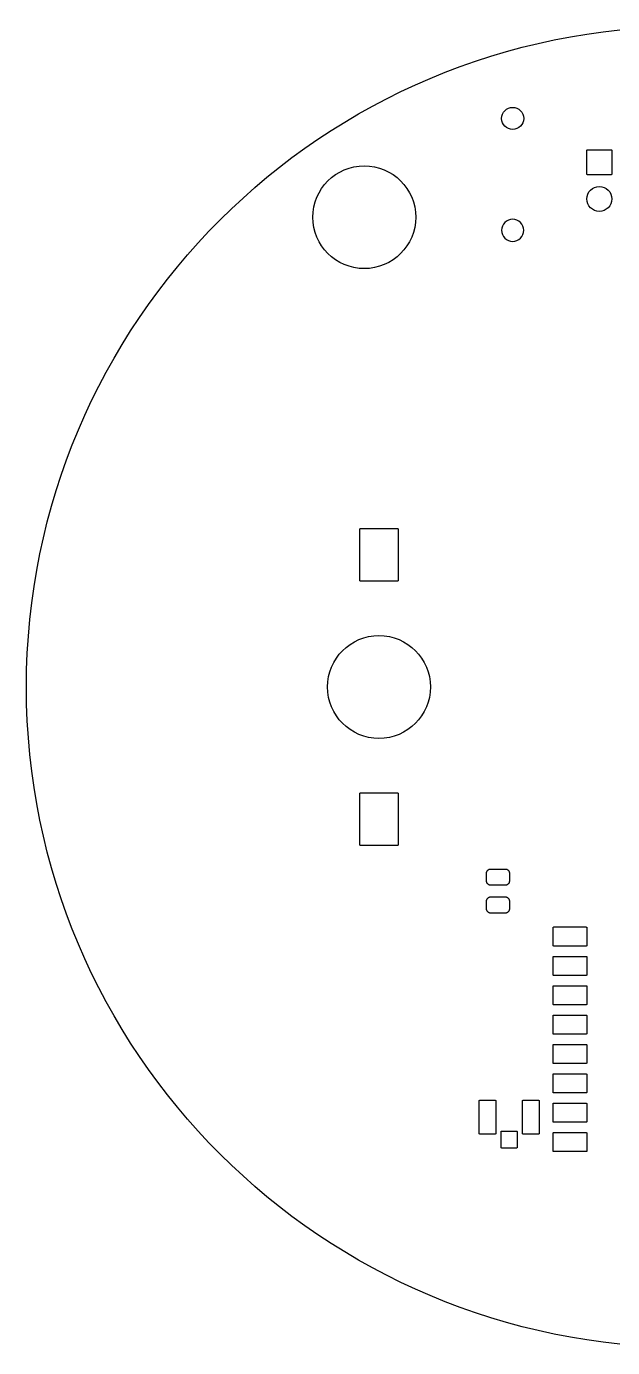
# Model space of a CAD drawing. Extents: x 95 to 185, y -140 to -50.
# Drawn here: x 95 to 134.9, y -140 to -50 of the extents above; entities that cross this region are included whole.
import ezdxf

# ---------------------------------------------------------------- set-up
doc = ezdxf.new("R2010")
doc.units = 0
doc.layers.add('BLACK', color=7, linetype='CONTINUOUS')

msp = doc.modelspace()

# ---------------------------------------------------------------- linework, layer by layer
at = {"layer": 'BLACK', "linetype": 'CONTINUOUS'}
for p, q in [((133.149, -58.445), (133.15, -58.44)), ((133.149, -58.45), (133.149, -58.445)), ((133.149, -60.05), (133.149, -58.45)), ((133.15, -58.44), (133.151, -58.4352)), ((133.151, -58.4352), (133.153, -58.4305)), ((133.153, -58.4305), (133.155, -58.426)), ((133.155, -58.426), (133.158, -58.4217)), ((133.158, -58.4217), (133.161, -58.4176)), ((133.161, -58.4176), (133.164, -58.4139)), ((133.164, -58.4139), (133.168, -58.4106)), ((133.168, -58.4106), (133.172, -58.4076)), ((133.172, -58.4076), (133.176, -58.405)), ((133.176, -58.405), (133.18, -58.4029)), ((133.18, -58.4029), (133.185, -58.4012)), ((133.185, -58.4012), (133.19, -58.4)), ((133.19, -58.4), (133.195, -58.3992)), ((133.195, -58.3992), (133.2, -58.399)), ((133.2, -58.399), (134.8, -58.399)), ((134.8, -58.399), (134.805, -58.3992)), ((134.805, -58.3992), (134.81, -58.4)), ((134.81, -58.4), (134.815, -58.4012)), ((134.815, -58.4012), (134.82, -58.4029)), ((134.82, -58.4029), (134.824, -58.405)), ((134.824, -58.405), (134.828, -58.4076)), ((134.828, -58.4076), (134.832, -58.4106)), ((134.832, -58.4106), (134.836, -58.4139)), ((134.836, -58.4139), (134.839, -58.4176)), ((134.839, -58.4176), (134.842, -58.4217)), ((134.842, -58.4217), (134.845, -58.426)), ((134.845, -58.426), (134.847, -58.4305)), ((134.847, -58.4305), (134.849, -58.4352)), ((134.849, -58.4352), (134.85, -58.44)), ((134.85, -58.44), (134.851, -58.445)), ((134.851, -58.445), (134.851, -58.45)), ((134.851, -58.45), (134.851, -60.05)), ((133.149, -60.055), (133.149, -60.05)), ((133.15, -60.06), (133.149, -60.055)), ((133.151, -60.0648), (133.15, -60.06)), ((133.153, -60.0695), (133.151, -60.0648)), ((133.155, -60.074), (133.153, -60.0695)), ((133.158, -60.0783), (133.155, -60.074)), ((133.161, -60.0824), (133.158, -60.0783)), ((133.164, -60.0861), (133.161, -60.0824)), ((133.168, -60.0894), (133.164, -60.0861)), ((133.172, -60.0924), (133.168, -60.0894)), ((133.176, -60.095), (133.172, -60.0924)), ((133.18, -60.0971), (133.176, -60.095)), ((133.185, -60.0988), (133.18, -60.0971)), ((133.19, -60.1), (133.185, -60.0988)), ((133.195, -60.1008), (133.19, -60.1)), ((133.2, -60.101), (133.195, -60.1008)), ((134.8, -60.101), (133.2, -60.101)), ((134.805, -60.1008), (134.8, -60.101)), ((134.81, -60.1), (134.805, -60.1008)), ((134.815, -60.0988), (134.81, -60.1)), ((134.82, -60.0971), (134.815, -60.0988)), ((134.824, -60.095), (134.82, -60.0971)), ((134.828, -60.0924), (134.824, -60.095)), ((134.832, -60.0894), (134.828, -60.0924)), ((134.836, -60.0861), (134.832, -60.0894)), ((134.839, -60.0824), (134.836, -60.0861)), ((134.842, -60.0783), (134.839, -60.0824)), ((134.845, -60.074), (134.842, -60.0783)), ((134.847, -60.0695), (134.845, -60.074)), ((134.849, -60.0648), (134.847, -60.0695)), ((134.85, -60.06), (134.849, -60.0648)), ((134.851, -60.055), (134.85, -60.06)), ((134.851, -60.05), (134.851, -60.055)), ((117.699, -84.245), (117.7, -84.24)), ((117.699, -84.25), (117.699, -84.245)), ((117.699, -87.75), (117.699, -84.25)), ((117.7, -84.24), (117.701, -84.2352)), ((117.701, -84.2352), (117.703, -84.2305)), ((117.703, -84.2305), (117.705, -84.226)), ((117.705, -84.226), (117.708, -84.2217)), ((117.708, -84.2217), (117.711, -84.2176)), ((117.711, -84.2176), (117.714, -84.2139)), ((117.714, -84.2139), (117.718, -84.2106)), ((117.718, -84.2106), (117.722, -84.2076)), ((117.722, -84.2076), (117.726, -84.205)), ((117.726, -84.205), (117.73, -84.2029)), ((117.73, -84.2029), (117.735, -84.2012)), ((117.735, -84.2012), (117.74, -84.2)), ((117.74, -84.2), (117.745, -84.1992)), ((117.745, -84.1992), (117.75, -84.199)), ((117.75, -84.199), (120.25, -84.199)), ((120.25, -84.199), (120.255, -84.1992)), ((120.255, -84.1992), (120.26, -84.2)), ((120.26, -84.2), (120.265, -84.2012)), ((120.265, -84.2012), (120.27, -84.2029)), ((120.27, -84.2029), (120.274, -84.205)), ((120.274, -84.205), (120.278, -84.2076)), ((120.278, -84.2076), (120.282, -84.2106)), ((120.282, -84.2106), (120.286, -84.2139)), ((120.286, -84.2139), (120.289, -84.2176)), ((120.289, -84.2176), (120.292, -84.2217)), ((120.292, -84.2217), (120.295, -84.226)), ((120.295, -84.226), (120.297, -84.2305)), ((120.297, -84.2305), (120.299, -84.2352)), ((120.299, -84.2352), (120.3, -84.24)), ((120.3, -84.24), (120.301, -84.245)), ((120.301, -84.245), (120.301, -84.25)), ((120.301, -84.25), (120.301, -87.75)), ((117.699, -87.755), (117.699, -87.75)), ((117.7, -87.7599), (117.699, -87.755)), ((117.701, -87.7648), (117.7, -87.7599)), ((117.703, -87.7695), (117.701, -87.7648)), ((117.705, -87.774), (117.703, -87.7695)), ((117.708, -87.7783), (117.705, -87.774)), ((117.711, -87.7824), (117.708, -87.7783)), ((117.714, -87.7861), (117.711, -87.7824)), ((117.718, -87.7894), (117.714, -87.7861)), ((117.722, -87.7924), (117.718, -87.7894)), ((117.726, -87.795), (117.722, -87.7924)), ((117.73, -87.7971), (117.726, -87.795)), ((117.735, -87.7988), (117.73, -87.7971)), ((117.74, -87.8), (117.735, -87.7988)), ((117.745, -87.8008), (117.74, -87.8)), ((117.75, -87.801), (117.745, -87.8008)), ((120.25, -87.801), (117.75, -87.801)), ((120.255, -87.8008), (120.25, -87.801)), ((120.26, -87.8), (120.255, -87.8008)), ((120.265, -87.7988), (120.26, -87.8)), ((120.27, -87.7971), (120.265, -87.7988)), ((120.274, -87.795), (120.27, -87.7971)), ((120.278, -87.7924), (120.274, -87.795)), ((120.282, -87.7894), (120.278, -87.7924)), ((120.286, -87.7861), (120.282, -87.7894)), ((120.289, -87.7824), (120.286, -87.7861)), ((120.292, -87.7783), (120.289, -87.7824)), ((120.295, -87.774), (120.292, -87.7783)), ((120.297, -87.7695), (120.295, -87.774)), ((120.299, -87.7648), (120.297, -87.7695)), ((120.3, -87.7599), (120.299, -87.7648)), ((120.301, -87.755), (120.3, -87.7599)), ((120.301, -87.75), (120.301, -87.755)), ((117.699, -102.245), (117.7, -102.24)), ((117.699, -102.25), (117.699, -102.245)), ((117.699, -105.75), (117.699, -102.25)), ((117.7, -102.24), (117.701, -102.235)), ((117.701, -102.235), (117.703, -102.23)), ((117.703, -102.23), (117.705, -102.226)), ((117.705, -102.226), (117.708, -102.222)), ((117.708, -102.222), (117.711, -102.218)), ((117.711, -102.218), (117.714, -102.214)), ((117.714, -102.214), (117.718, -102.211)), ((117.718, -102.211), (117.722, -102.208)), ((117.722, -102.208), (117.726, -102.205)), ((117.726, -102.205), (117.73, -102.203)), ((117.73, -102.203), (117.735, -102.201)), ((117.735, -102.201), (117.74, -102.2)), ((117.74, -102.2), (117.745, -102.199)), ((117.745, -102.199), (117.75, -102.199)), ((117.75, -102.199), (120.25, -102.199)), ((120.25, -102.199), (120.255, -102.199)), ((120.255, -102.199), (120.26, -102.2)), ((120.26, -102.2), (120.265, -102.201)), ((120.265, -102.201), (120.27, -102.203)), ((120.27, -102.203), (120.274, -102.205)), ((120.274, -102.205), (120.278, -102.208)), ((120.278, -102.208), (120.282, -102.211)), ((120.282, -102.211), (120.286, -102.214)), ((120.286, -102.214), (120.289, -102.218)), ((120.289, -102.218), (120.292, -102.222)), ((120.292, -102.222), (120.295, -102.226)), ((120.295, -102.226), (120.297, -102.23)), ((120.297, -102.23), (120.299, -102.235)), ((120.299, -102.235), (120.3, -102.24)), ((120.3, -102.24), (120.301, -102.245)), ((120.301, -102.245), (120.301, -102.25)), ((120.301, -102.25), (120.301, -105.75)), ((117.699, -105.755), (117.699, -105.75)), ((117.7, -105.76), (117.699, -105.755)), ((117.701, -105.765), (117.7, -105.76)), ((117.703, -105.77), (117.701, -105.765)), ((117.705, -105.774), (117.703, -105.77)), ((117.708, -105.778), (117.705, -105.774)), ((117.711, -105.782), (117.708, -105.778)), ((117.714, -105.786), (117.711, -105.782)), ((117.718, -105.789), (117.714, -105.786)), ((117.722, -105.792), (117.718, -105.789)), ((117.726, -105.795), (117.722, -105.792)), ((117.73, -105.797), (117.726, -105.795)), ((117.735, -105.799), (117.73, -105.797)), ((117.74, -105.8), (117.735, -105.799)), ((117.745, -105.801), (117.74, -105.8)), ((117.75, -105.801), (117.745, -105.801)), ((120.25, -105.801), (117.75, -105.801)), ((120.255, -105.801), (120.25, -105.801)), ((120.26, -105.8), (120.255, -105.801)), ((120.265, -105.799), (120.26, -105.8)), ((120.27, -105.797), (120.265, -105.799)), ((120.274, -105.795), (120.27, -105.797)), ((120.278, -105.792), (120.274, -105.795)), ((120.282, -105.789), (120.278, -105.792)), ((120.286, -105.786), (120.282, -105.789)), ((120.289, -105.782), (120.286, -105.786)), ((120.292, -105.778), (120.289, -105.782)), ((120.295, -105.774), (120.292, -105.778)), ((120.297, -105.77), (120.295, -105.774)), ((120.299, -105.765), (120.297, -105.77)), ((120.3, -105.76), (120.299, -105.765)), ((120.301, -105.755), (120.3, -105.76)), ((120.301, -105.75), (120.301, -105.755)), ((126.324, -107.674), (126.325, -107.647)), ((126.324, -108.225), (126.324, -107.674)), ((126.325, -107.647), (126.329, -107.621)), ((126.329, -107.621), (126.336, -107.595)), ((126.336, -107.595), (126.345, -107.569)), ((126.345, -107.569), (126.357, -107.545)), ((126.357, -107.545), (126.37, -107.521)), ((126.37, -107.521), (126.387, -107.5)), ((126.387, -107.5), (126.405, -107.48)), ((126.405, -107.48), (126.425, -107.462)), ((126.425, -107.462), (126.446, -107.445)), ((126.446, -107.445), (126.47, -107.432)), ((126.47, -107.432), (126.494, -107.42)), ((126.494, -107.42), (126.52, -107.411)), ((126.52, -107.411), (126.546, -107.404)), ((126.546, -107.404), (126.572, -107.4)), ((126.572, -107.4), (126.599, -107.399)), ((126.599, -107.399), (127.6, -107.399)), ((127.6, -107.399), (127.628, -107.4)), ((127.628, -107.4), (127.654, -107.404)), ((127.654, -107.404), (127.68, -107.411)), ((127.68, -107.411), (127.706, -107.42)), ((127.706, -107.42), (127.73, -107.432)), ((127.73, -107.432), (127.754, -107.445)), ((127.754, -107.445), (127.775, -107.462)), ((127.775, -107.462), (127.795, -107.48)), ((127.795, -107.48), (127.813, -107.5)), ((127.813, -107.5), (127.83, -107.521)), ((127.83, -107.521), (127.843, -107.545)), ((127.843, -107.545), (127.855, -107.569)), ((127.855, -107.569), (127.864, -107.595)), ((127.864, -107.595), (127.871, -107.621)), ((127.871, -107.621), (127.875, -107.647)), ((127.875, -107.647), (127.876, -107.674)), ((127.876, -107.674), (127.876, -108.225)), ((126.325, -108.253), (126.324, -108.225)), ((126.329, -108.279), (126.325, -108.253)), ((126.336, -108.305), (126.329, -108.279)), ((126.345, -108.331), (126.336, -108.305)), ((126.357, -108.355), (126.345, -108.331)), ((126.37, -108.379), (126.357, -108.355)), ((126.387, -108.4), (126.37, -108.379)), ((126.405, -108.42), (126.387, -108.4)), ((126.425, -108.438), (126.405, -108.42)), ((126.446, -108.455), (126.425, -108.438)), ((126.47, -108.468), (126.446, -108.455)), ((126.494, -108.48), (126.47, -108.468)), ((126.52, -108.489), (126.494, -108.48)), ((126.546, -108.496), (126.52, -108.489)), ((126.572, -108.5), (126.546, -108.496)), ((126.599, -108.501), (126.572, -108.5)), ((127.6, -108.501), (126.599, -108.501)), ((127.628, -108.5), (127.6, -108.501)), ((127.654, -108.496), (127.628, -108.5)), ((127.68, -108.489), (127.654, -108.496)), ((127.706, -108.48), (127.68, -108.489)), ((127.73, -108.468), (127.706, -108.48)), ((127.754, -108.455), (127.73, -108.468)), ((127.775, -108.438), (127.754, -108.455)), ((127.795, -108.42), (127.775, -108.438)), ((127.813, -108.4), (127.795, -108.42)), ((127.83, -108.379), (127.813, -108.4)), ((127.843, -108.355), (127.83, -108.379)), ((127.855, -108.331), (127.843, -108.355)), ((127.864, -108.305), (127.855, -108.331)), ((127.871, -108.279), (127.864, -108.305)), ((127.875, -108.253), (127.871, -108.279)), ((127.876, -108.225), (127.875, -108.253)), ((126.324, -109.575), (126.325, -109.547)), ((126.324, -110.125), (126.324, -109.575)), ((126.325, -109.547), (126.329, -109.521)), ((126.329, -109.521), (126.336, -109.495)), ((126.336, -109.495), (126.345, -109.469)), ((126.345, -109.469), (126.357, -109.445)), ((126.357, -109.445), (126.37, -109.421)), ((126.37, -109.421), (126.387, -109.4)), ((126.387, -109.4), (126.405, -109.38)), ((126.405, -109.38), (126.425, -109.362)), ((126.425, -109.362), (126.446, -109.345)), ((126.446, -109.345), (126.47, -109.332)), ((126.47, -109.332), (126.494, -109.32)), ((126.494, -109.32), (126.52, -109.311)), ((126.52, -109.311), (126.546, -109.304)), ((126.546, -109.304), (126.572, -109.3)), ((126.572, -109.3), (126.599, -109.299)), ((126.599, -109.299), (127.6, -109.299)), ((127.6, -109.299), (127.628, -109.3)), ((127.628, -109.3), (127.654, -109.304)), ((127.654, -109.304), (127.68, -109.311)), ((127.68, -109.311), (127.706, -109.32)), ((127.706, -109.32), (127.73, -109.332)), ((127.73, -109.332), (127.754, -109.345)), ((127.754, -109.345), (127.775, -109.362)), ((127.775, -109.362), (127.795, -109.38)), ((127.795, -109.38), (127.813, -109.4)), ((127.813, -109.4), (127.83, -109.421)), ((127.83, -109.421), (127.843, -109.445)), ((127.843, -109.445), (127.855, -109.469)), ((127.855, -109.469), (127.864, -109.495)), ((127.864, -109.495), (127.871, -109.521)), ((127.871, -109.521), (127.875, -109.547)), ((127.875, -109.547), (127.876, -109.575)), ((127.876, -109.575), (127.876, -110.125)), ((126.325, -110.153), (126.324, -110.125)), ((126.329, -110.179), (126.325, -110.153)), ((126.336, -110.205), (126.329, -110.179)), ((126.345, -110.231), (126.336, -110.205)), ((126.357, -110.255), (126.345, -110.231)), ((126.37, -110.279), (126.357, -110.255)), ((126.387, -110.3), (126.37, -110.279)), ((126.405, -110.32), (126.387, -110.3)), ((126.425, -110.338), (126.405, -110.32)), ((126.446, -110.355), (126.425, -110.338)), ((126.47, -110.368), (126.446, -110.355)), ((126.494, -110.38), (126.47, -110.368)), ((126.52, -110.389), (126.494, -110.38)), ((126.546, -110.396), (126.52, -110.389)), ((126.572, -110.4), (126.546, -110.396)), ((126.599, -110.401), (126.572, -110.4)), ((127.6, -110.401), (126.599, -110.401)), ((127.628, -110.4), (127.6, -110.401)), ((127.654, -110.396), (127.628, -110.4)), ((127.68, -110.389), (127.654, -110.396)), ((127.706, -110.38), (127.68, -110.389)), ((127.73, -110.368), (127.706, -110.38)), ((127.754, -110.355), (127.73, -110.368)), ((127.775, -110.338), (127.754, -110.355)), ((127.795, -110.32), (127.775, -110.338)), ((127.813, -110.3), (127.795, -110.32)), ((127.83, -110.279), (127.813, -110.3)), ((127.843, -110.255), (127.83, -110.279)), ((127.855, -110.231), (127.843, -110.255)), ((127.864, -110.205), (127.855, -110.231)), ((127.871, -110.179), (127.864, -110.205)), ((127.875, -110.153), (127.871, -110.179)), ((127.876, -110.125), (127.875, -110.153)), ((130.849, -111.395), (130.85, -111.39)), ((130.849, -111.4), (130.849, -111.395)), ((130.849, -112.6), (130.849, -111.4)), ((130.85, -111.39), (130.851, -111.385)), ((130.851, -111.385), (130.853, -111.38)), ((130.853, -111.38), (130.855, -111.376)), ((130.855, -111.376), (130.858, -111.372)), ((130.858, -111.372), (130.861, -111.368)), ((130.861, -111.368), (130.864, -111.364)), ((130.864, -111.364), (130.868, -111.361)), ((130.868, -111.361), (130.872, -111.358)), ((130.872, -111.358), (130.876, -111.355)), ((130.876, -111.355), (130.88, -111.353)), ((130.88, -111.353), (130.885, -111.351)), ((130.885, -111.351), (130.89, -111.35)), ((130.89, -111.35), (130.895, -111.349)), ((130.895, -111.349), (130.9, -111.349)), ((130.9, -111.349), (133.1, -111.349)), ((133.1, -111.349), (133.105, -111.349)), ((133.105, -111.349), (133.11, -111.35)), ((133.11, -111.35), (133.115, -111.351)), ((133.115, -111.351), (133.12, -111.353)), ((133.12, -111.353), (133.124, -111.355)), ((133.124, -111.355), (133.128, -111.358)), ((133.128, -111.358), (133.132, -111.361)), ((133.132, -111.361), (133.136, -111.364)), ((133.136, -111.364), (133.139, -111.368)), ((133.139, -111.368), (133.142, -111.372)), ((133.142, -111.372), (133.145, -111.376)), ((133.145, -111.376), (133.147, -111.38)), ((133.147, -111.38), (133.149, -111.385)), ((133.149, -111.385), (133.15, -111.39)), ((133.15, -111.39), (133.151, -111.395)), ((133.151, -111.395), (133.151, -111.4)), ((133.151, -111.4), (133.151, -112.6)), ((130.849, -112.605), (130.849, -112.6)), ((130.85, -112.61), (130.849, -112.605)), ((130.849, -113.395), (130.85, -113.39)), ((130.849, -113.4), (130.849, -113.395)), ((130.849, -114.6), (130.849, -113.4)), ((130.851, -112.615), (130.85, -112.61)), ((130.85, -113.39), (130.851, -113.385)), ((130.853, -112.62), (130.851, -112.615)), ((130.851, -113.385), (130.853, -113.38)), ((130.855, -112.624), (130.853, -112.62)), ((130.853, -113.38), (130.855, -113.376)), ((130.858, -112.628), (130.855, -112.624)), ((130.855, -113.376), (130.858, -113.372)), ((130.861, -112.632), (130.858, -112.628)), ((130.858, -113.372), (130.861, -113.368)), ((130.864, -112.636), (130.861, -112.632)), ((130.861, -113.368), (130.864, -113.364)), ((130.868, -112.639), (130.864, -112.636)), ((130.864, -113.364), (130.868, -113.361)), ((130.872, -112.642), (130.868, -112.639)), ((130.868, -113.361), (130.872, -113.358)), ((130.876, -112.645), (130.872, -112.642)), ((130.872, -113.358), (130.876, -113.355)), ((130.88, -112.647), (130.876, -112.645)), ((130.876, -113.355), (130.88, -113.353)), ((130.885, -112.649), (130.88, -112.647)), ((130.88, -113.353), (130.885, -113.351)), ((130.89, -112.65), (130.885, -112.649)), ((130.885, -113.351), (130.89, -113.35)), ((130.895, -112.651), (130.89, -112.65)), ((130.89, -113.35), (130.895, -113.349)), ((130.9, -112.651), (130.895, -112.651)), ((130.895, -113.349), (130.9, -113.349)), ((133.1, -112.651), (130.9, -112.651)), ((130.9, -113.349), (133.1, -113.349)), ((133.105, -112.651), (133.1, -112.651)), ((133.1, -113.349), (133.105, -113.349)), ((133.11, -112.65), (133.105, -112.651)), ((133.105, -113.349), (133.11, -113.35)), ((133.115, -112.649), (133.11, -112.65)), ((133.11, -113.35), (133.115, -113.351)), ((133.12, -112.647), (133.115, -112.649)), ((133.115, -113.351), (133.12, -113.353)), ((133.124, -112.645), (133.12, -112.647)), ((133.12, -113.353), (133.124, -113.355)), ((133.128, -112.642), (133.124, -112.645)), ((133.124, -113.355), (133.128, -113.358)), ((133.132, -112.639), (133.128, -112.642)), ((133.128, -113.358), (133.132, -113.361)), ((133.136, -112.636), (133.132, -112.639)), ((133.132, -113.361), (133.136, -113.364)), ((133.139, -112.632), (133.136, -112.636)), ((133.136, -113.364), (133.139, -113.368)), ((133.142, -112.628), (133.139, -112.632)), ((133.139, -113.368), (133.142, -113.372)), ((133.145, -112.624), (133.142, -112.628)), ((133.142, -113.372), (133.145, -113.376)), ((133.147, -112.62), (133.145, -112.624)), ((133.145, -113.376), (133.147, -113.38)), ((133.149, -112.615), (133.147, -112.62)), ((133.147, -113.38), (133.149, -113.385)), ((133.15, -112.61), (133.149, -112.615)), ((133.149, -113.385), (133.15, -113.39)), ((133.151, -112.605), (133.15, -112.61)), ((133.15, -113.39), (133.151, -113.395)), ((133.151, -112.6), (133.151, -112.605)), ((133.151, -113.395), (133.151, -113.4)), ((133.151, -113.4), (133.151, -114.6)), ((130.849, -114.605), (130.849, -114.6)), ((130.85, -114.61), (130.849, -114.605)), ((130.851, -114.615), (130.85, -114.61)), ((130.853, -114.62), (130.851, -114.615)), ((130.855, -114.624), (130.853, -114.62)), ((130.858, -114.628), (130.855, -114.624)), ((130.861, -114.632), (130.858, -114.628)), ((130.864, -114.636), (130.861, -114.632)), ((130.868, -114.639), (130.864, -114.636)), ((130.872, -114.642), (130.868, -114.639)), ((130.876, -114.645), (130.872, -114.642)), ((130.88, -114.647), (130.876, -114.645)), ((130.885, -114.649), (130.88, -114.647)), ((130.89, -114.65), (130.885, -114.649)), ((130.895, -114.651), (130.89, -114.65)), ((130.9, -114.651), (130.895, -114.651)), ((133.1, -114.651), (130.9, -114.651)), ((133.105, -114.651), (133.1, -114.651)), ((133.11, -114.65), (133.105, -114.651)), ((133.115, -114.649), (133.11, -114.65)), ((133.12, -114.647), (133.115, -114.649)), ((133.124, -114.645), (133.12, -114.647)), ((133.128, -114.642), (133.124, -114.645)), ((133.132, -114.639), (133.128, -114.642)), ((133.136, -114.636), (133.132, -114.639)), ((133.139, -114.632), (133.136, -114.636)), ((133.142, -114.628), (133.139, -114.632)), ((133.145, -114.624), (133.142, -114.628)), ((133.147, -114.62), (133.145, -114.624)), ((133.149, -114.615), (133.147, -114.62)), ((133.15, -114.61), (133.149, -114.615)), ((133.151, -114.605), (133.15, -114.61)), ((133.151, -114.6), (133.151, -114.605)), ((130.849, -115.395), (130.85, -115.39)), ((130.849, -115.4), (130.849, -115.395)), ((130.849, -116.6), (130.849, -115.4)), ((130.85, -115.39), (130.851, -115.385)), ((130.851, -115.385), (130.853, -115.38)), ((130.853, -115.38), (130.855, -115.376)), ((130.855, -115.376), (130.858, -115.372)), ((130.858, -115.372), (130.861, -115.368)), ((130.861, -115.368), (130.864, -115.364)), ((130.864, -115.364), (130.868, -115.361)), ((130.868, -115.361), (130.872, -115.358)), ((130.872, -115.358), (130.876, -115.355)), ((130.876, -115.355), (130.88, -115.353)), ((130.88, -115.353), (130.885, -115.351)), ((130.885, -115.351), (130.89, -115.35)), ((130.89, -115.35), (130.895, -115.349)), ((130.895, -115.349), (130.9, -115.349)), ((130.9, -115.349), (133.1, -115.349)), ((133.1, -115.349), (133.105, -115.349)), ((133.105, -115.349), (133.11, -115.35)), ((133.11, -115.35), (133.115, -115.351)), ((133.115, -115.351), (133.12, -115.353)), ((133.12, -115.353), (133.124, -115.355)), ((133.124, -115.355), (133.128, -115.358)), ((133.128, -115.358), (133.132, -115.361)), ((133.132, -115.361), (133.136, -115.364)), ((133.136, -115.364), (133.139, -115.368)), ((133.139, -115.368), (133.142, -115.372)), ((133.142, -115.372), (133.145, -115.376)), ((133.145, -115.376), (133.147, -115.38)), ((133.147, -115.38), (133.149, -115.385)), ((133.149, -115.385), (133.15, -115.39)), ((133.15, -115.39), (133.151, -115.395)), ((133.151, -115.395), (133.151, -115.4)), ((133.151, -115.4), (133.151, -116.6)), ((130.849, -116.605), (130.849, -116.6)), ((130.85, -116.61), (130.849, -116.605)), ((130.851, -116.615), (130.85, -116.61)), ((130.853, -116.62), (130.851, -116.615)), ((130.855, -116.624), (130.853, -116.62)), ((130.858, -116.628), (130.855, -116.624)), ((130.861, -116.632), (130.858, -116.628)), ((130.864, -116.636), (130.861, -116.632)), ((130.868, -116.639), (130.864, -116.636)), ((130.872, -116.642), (130.868, -116.639)), ((130.876, -116.645), (130.872, -116.642)), ((130.88, -116.647), (130.876, -116.645)), ((130.885, -116.649), (130.88, -116.647)), ((130.89, -116.65), (130.885, -116.649)), ((130.895, -116.651), (130.89, -116.65)), ((130.9, -116.651), (130.895, -116.651)), ((133.1, -116.651), (130.9, -116.651)), ((133.105, -116.651), (133.1, -116.651)), ((133.11, -116.65), (133.105, -116.651)), ((133.115, -116.649), (133.11, -116.65)), ((133.12, -116.647), (133.115, -116.649)), ((133.124, -116.645), (133.12, -116.647)), ((133.128, -116.642), (133.124, -116.645)), ((133.132, -116.639), (133.128, -116.642)), ((133.136, -116.636), (133.132, -116.639)), ((133.139, -116.632), (133.136, -116.636)), ((133.142, -116.628), (133.139, -116.632)), ((133.145, -116.624), (133.142, -116.628)), ((133.147, -116.62), (133.145, -116.624)), ((133.149, -116.615), (133.147, -116.62)), ((133.15, -116.61), (133.149, -116.615)), ((133.151, -116.605), (133.15, -116.61)), ((133.151, -116.6), (133.151, -116.605)), ((130.849, -117.395), (130.85, -117.39)), ((130.849, -117.4), (130.849, -117.395)), ((130.849, -118.6), (130.849, -117.4)), ((130.85, -117.39), (130.851, -117.385)), ((130.851, -117.385), (130.853, -117.38)), ((130.853, -117.38), (130.855, -117.376)), ((130.855, -117.376), (130.858, -117.372)), ((130.858, -117.372), (130.861, -117.368)), ((130.861, -117.368), (130.864, -117.364)), ((130.864, -117.364), (130.868, -117.361)), ((130.868, -117.361), (130.872, -117.358)), ((130.872, -117.358), (130.876, -117.355)), ((130.876, -117.355), (130.88, -117.353)), ((130.88, -117.353), (130.885, -117.351)), ((130.885, -117.351), (130.89, -117.35)), ((130.89, -117.35), (130.895, -117.349)), ((130.895, -117.349), (130.9, -117.349)), ((130.9, -117.349), (133.1, -117.349)), ((133.1, -117.349), (133.105, -117.349)), ((133.105, -117.349), (133.11, -117.35)), ((133.11, -117.35), (133.115, -117.351)), ((133.115, -117.351), (133.12, -117.353)), ((133.12, -117.353), (133.124, -117.355)), ((133.124, -117.355), (133.128, -117.358)), ((133.128, -117.358), (133.132, -117.361)), ((133.132, -117.361), (133.136, -117.364)), ((133.136, -117.364), (133.139, -117.368)), ((133.139, -117.368), (133.142, -117.372)), ((133.142, -117.372), (133.145, -117.376)), ((133.145, -117.376), (133.147, -117.38)), ((133.147, -117.38), (133.149, -117.385)), ((133.149, -117.385), (133.15, -117.39)), ((133.15, -117.39), (133.151, -117.395)), ((133.151, -117.395), (133.151, -117.4)), ((133.151, -117.4), (133.151, -118.6)), ((130.849, -118.605), (130.849, -118.6)), ((130.85, -118.61), (130.849, -118.605)), ((130.851, -118.615), (130.85, -118.61)), ((130.853, -118.62), (130.851, -118.615)), ((130.855, -118.624), (130.853, -118.62)), ((130.858, -118.628), (130.855, -118.624)), ((130.861, -118.632), (130.858, -118.628)), ((130.864, -118.636), (130.861, -118.632)), ((130.868, -118.639), (130.864, -118.636)), ((130.872, -118.642), (130.868, -118.639)), ((130.876, -118.645), (130.872, -118.642)), ((130.88, -118.647), (130.876, -118.645)), ((130.885, -118.649), (130.88, -118.647)), ((130.89, -118.65), (130.885, -118.649)), ((130.895, -118.651), (130.89, -118.65)), ((130.9, -118.651), (130.895, -118.651)), ((133.1, -118.651), (130.9, -118.651)), ((133.105, -118.651), (133.1, -118.651)), ((133.11, -118.65), (133.105, -118.651)), ((133.115, -118.649), (133.11, -118.65)), ((133.12, -118.647), (133.115, -118.649)), ((133.124, -118.645), (133.12, -118.647)), ((133.128, -118.642), (133.124, -118.645)), ((133.132, -118.639), (133.128, -118.642)), ((133.136, -118.636), (133.132, -118.639)), ((133.139, -118.632), (133.136, -118.636)), ((133.142, -118.628), (133.139, -118.632)), ((133.145, -118.624), (133.142, -118.628)), ((133.147, -118.62), (133.145, -118.624)), ((133.149, -118.615), (133.147, -118.62)), ((133.15, -118.61), (133.149, -118.615)), ((133.151, -118.605), (133.15, -118.61)), ((133.151, -118.6), (133.151, -118.605)), ((130.849, -119.395), (130.85, -119.39)), ((130.849, -119.4), (130.849, -119.395)), ((130.849, -120.6), (130.849, -119.4)), ((130.85, -119.39), (130.851, -119.385)), ((130.851, -119.385), (130.853, -119.38)), ((130.853, -119.38), (130.855, -119.376)), ((130.855, -119.376), (130.858, -119.372)), ((130.858, -119.372), (130.861, -119.368)), ((130.861, -119.368), (130.864, -119.364)), ((130.864, -119.364), (130.868, -119.361)), ((130.868, -119.361), (130.872, -119.358)), ((130.872, -119.358), (130.876, -119.355)), ((130.876, -119.355), (130.88, -119.353)), ((130.88, -119.353), (130.885, -119.351)), ((130.885, -119.351), (130.89, -119.35)), ((130.89, -119.35), (130.895, -119.349)), ((130.895, -119.349), (130.9, -119.349)), ((130.9, -119.349), (133.1, -119.349)), ((133.1, -119.349), (133.105, -119.349)), ((133.105, -119.349), (133.11, -119.35)), ((133.11, -119.35), (133.115, -119.351)), ((133.115, -119.351), (133.12, -119.353)), ((133.12, -119.353), (133.124, -119.355)), ((133.124, -119.355), (133.128, -119.358)), ((133.128, -119.358), (133.132, -119.361)), ((133.132, -119.361), (133.136, -119.364)), ((133.136, -119.364), (133.139, -119.368)), ((133.139, -119.368), (133.142, -119.372)), ((133.142, -119.372), (133.145, -119.376)), ((133.145, -119.376), (133.147, -119.38)), ((133.147, -119.38), (133.149, -119.385)), ((133.149, -119.385), (133.15, -119.39)), ((133.15, -119.39), (133.151, -119.395)), ((133.151, -119.395), (133.151, -119.4)), ((133.151, -119.4), (133.151, -120.6)), ((130.849, -120.605), (130.849, -120.6)), ((133.151, -120.6), (133.151, -120.605)), ((130.85, -120.61), (130.849, -120.605)), ((130.849, -121.395), (130.85, -121.39)), ((130.849, -121.4), (130.849, -121.395)), ((130.849, -122.6), (130.849, -121.4)), ((130.851, -120.615), (130.85, -120.61)), ((130.85, -121.39), (130.851, -121.385)), ((130.853, -120.62), (130.851, -120.615)), ((130.851, -121.385), (130.853, -121.38)), ((130.855, -120.624), (130.853, -120.62)), ((130.853, -121.38), (130.855, -121.376)), ((130.858, -120.628), (130.855, -120.624)), ((130.855, -121.376), (130.858, -121.372)), ((130.861, -120.632), (130.858, -120.628)), ((130.858, -121.372), (130.861, -121.368)), ((130.864, -120.636), (130.861, -120.632)), ((130.861, -121.368), (130.864, -121.364)), ((130.868, -120.639), (130.864, -120.636)), ((130.864, -121.364), (130.868, -121.361)), ((130.872, -120.642), (130.868, -120.639)), ((130.868, -121.361), (130.872, -121.358)), ((130.876, -120.645), (130.872, -120.642)), ((130.872, -121.358), (130.876, -121.355)), ((130.88, -120.647), (130.876, -120.645)), ((130.876, -121.355), (130.88, -121.353)), ((130.885, -120.649), (130.88, -120.647)), ((130.88, -121.353), (130.885, -121.351)), ((130.89, -120.65), (130.885, -120.649)), ((130.885, -121.351), (130.89, -121.35)), ((130.895, -120.651), (130.89, -120.65)), ((130.89, -121.35), (130.895, -121.349)), ((130.9, -120.651), (130.895, -120.651)), ((130.895, -121.349), (130.9, -121.349)), ((133.1, -120.651), (130.9, -120.651)), ((130.9, -121.349), (133.1, -121.349)), ((133.105, -120.651), (133.1, -120.651)), ((133.1, -121.349), (133.105, -121.349)), ((133.11, -120.65), (133.105, -120.651)), ((133.105, -121.349), (133.11, -121.35)), ((133.115, -120.649), (133.11, -120.65)), ((133.11, -121.35), (133.115, -121.351)), ((133.12, -120.647), (133.115, -120.649)), ((133.115, -121.351), (133.12, -121.353)), ((133.124, -120.645), (133.12, -120.647)), ((133.12, -121.353), (133.124, -121.355)), ((133.128, -120.642), (133.124, -120.645)), ((133.124, -121.355), (133.128, -121.358)), ((133.132, -120.639), (133.128, -120.642)), ((133.128, -121.358), (133.132, -121.361)), ((133.136, -120.636), (133.132, -120.639)), ((133.132, -121.361), (133.136, -121.364)), ((133.139, -120.632), (133.136, -120.636)), ((133.136, -121.364), (133.139, -121.368)), ((133.142, -120.628), (133.139, -120.632)), ((133.139, -121.368), (133.142, -121.372)), ((133.145, -120.624), (133.142, -120.628)), ((133.142, -121.372), (133.145, -121.376)), ((133.147, -120.62), (133.145, -120.624)), ((133.145, -121.376), (133.147, -121.38)), ((133.149, -120.615), (133.147, -120.62)), ((133.147, -121.38), (133.149, -121.385)), ((133.15, -120.61), (133.149, -120.615)), ((133.149, -121.385), (133.15, -121.39)), ((133.151, -120.605), (133.15, -120.61)), ((133.15, -121.39), (133.151, -121.395)), ((133.151, -121.395), (133.151, -121.4)), ((133.151, -121.4), (133.151, -122.6)), ((125.809, -123.2), (125.81, -123.195)), ((125.809, -123.205), (125.809, -123.2)), ((125.809, -125.405), (125.809, -123.205)), ((125.81, -123.195), (125.811, -123.19)), ((125.811, -123.19), (125.813, -123.185)), ((125.813, -123.185), (125.815, -123.181)), ((125.815, -123.181), (125.818, -123.177)), ((125.818, -123.177), (125.821, -123.173)), ((125.821, -123.173), (125.824, -123.169)), ((125.824, -123.169), (125.828, -123.166)), ((125.828, -123.166), (125.832, -123.163)), ((125.832, -123.163), (125.836, -123.16)), ((125.836, -123.16), (125.84, -123.158)), ((125.84, -123.158), (125.845, -123.156)), ((125.845, -123.156), (125.85, -123.155)), ((125.85, -123.155), (125.855, -123.154)), ((125.855, -123.154), (125.86, -123.154)), ((125.86, -123.154), (126.91, -123.154)), ((126.91, -123.154), (126.915, -123.154)), ((126.915, -123.154), (126.92, -123.155)), ((126.92, -123.155), (126.925, -123.156)), ((126.925, -123.156), (126.93, -123.158)), ((126.93, -123.158), (126.934, -123.16)), ((126.934, -123.16), (126.938, -123.163)), ((126.938, -123.163), (126.942, -123.166)), ((126.942, -123.166), (126.946, -123.169)), ((126.946, -123.169), (126.949, -123.173)), ((126.949, -123.173), (126.952, -123.177)), ((126.952, -123.177), (126.955, -123.181)), ((126.955, -123.181), (126.957, -123.185)), ((126.957, -123.185), (126.959, -123.19)), ((126.959, -123.19), (126.96, -123.195)), ((126.96, -123.195), (126.961, -123.2)), ((126.961, -123.2), (126.961, -123.205)), ((126.961, -123.205), (126.961, -125.405)), ((128.759, -123.2), (128.76, -123.195)), ((128.759, -123.205), (128.759, -123.2)), ((128.759, -125.405), (128.759, -123.205)), ((128.76, -123.195), (128.761, -123.19)), ((128.761, -123.19), (128.763, -123.185)), ((128.763, -123.185), (128.765, -123.181)), ((128.765, -123.181), (128.768, -123.177)), ((128.768, -123.177), (128.771, -123.173)), ((128.771, -123.173), (128.774, -123.169)), ((128.774, -123.169), (128.778, -123.166)), ((128.778, -123.166), (128.782, -123.163)), ((128.782, -123.163), (128.786, -123.16)), ((128.786, -123.16), (128.79, -123.158)), ((128.79, -123.158), (128.795, -123.156)), ((128.795, -123.156), (128.8, -123.155)), ((128.8, -123.155), (128.805, -123.154)), ((128.805, -123.154), (128.81, -123.154)), ((128.81, -123.154), (129.86, -123.154)), ((129.86, -123.154), (129.865, -123.154)), ((129.865, -123.154), (129.87, -123.155)), ((129.87, -123.155), (129.875, -123.156)), ((129.875, -123.156), (129.88, -123.158)), ((129.88, -123.158), (129.884, -123.16)), ((129.884, -123.16), (129.888, -123.163)), ((129.888, -123.163), (129.892, -123.166)), ((129.892, -123.166), (129.896, -123.169)), ((129.896, -123.169), (129.899, -123.173)), ((129.899, -123.173), (129.902, -123.177)), ((129.902, -123.177), (129.905, -123.181)), ((129.905, -123.181), (129.907, -123.185)), ((129.907, -123.185), (129.909, -123.19)), ((129.909, -123.19), (129.91, -123.195)), ((129.91, -123.195), (129.911, -123.2)), ((129.911, -123.2), (129.911, -123.205)), ((129.911, -123.205), (129.911, -125.405)), ((130.849, -122.605), (130.849, -122.6)), ((130.85, -122.61), (130.849, -122.605)), ((130.851, -122.615), (130.85, -122.61)), ((130.853, -122.62), (130.851, -122.615)), ((130.855, -122.624), (130.853, -122.62)), ((130.858, -122.628), (130.855, -122.624)), ((130.861, -122.632), (130.858, -122.628)), ((130.864, -122.636), (130.861, -122.632)), ((130.868, -122.639), (130.864, -122.636)), ((130.872, -122.642), (130.868, -122.639)), ((130.876, -122.645), (130.872, -122.642)), ((130.88, -122.647), (130.876, -122.645)), ((130.885, -122.649), (130.88, -122.647)), ((130.89, -122.65), (130.885, -122.649)), ((130.895, -122.651), (130.89, -122.65)), ((130.9, -122.651), (130.895, -122.651)), ((133.1, -122.651), (130.9, -122.651)), ((133.105, -122.651), (133.1, -122.651)), ((133.11, -122.65), (133.105, -122.651)), ((133.115, -122.649), (133.11, -122.65)), ((133.12, -122.647), (133.115, -122.649)), ((133.124, -122.645), (133.12, -122.647)), ((133.128, -122.642), (133.124, -122.645)), ((133.132, -122.639), (133.128, -122.642)), ((133.136, -122.636), (133.132, -122.639)), ((133.139, -122.632), (133.136, -122.636)), ((133.142, -122.628), (133.139, -122.632)), ((133.145, -122.624), (133.142, -122.628)), ((133.147, -122.62), (133.145, -122.624)), ((133.149, -122.615), (133.147, -122.62)), ((133.15, -122.61), (133.149, -122.615)), ((133.151, -122.605), (133.15, -122.61)), ((133.151, -122.6), (133.151, -122.605)), ((130.849, -123.395), (130.85, -123.39)), ((130.849, -123.4), (130.849, -123.395)), ((130.849, -124.6), (130.849, -123.4)), ((130.85, -123.39), (130.851, -123.385)), ((130.851, -123.385), (130.853, -123.38)), ((130.853, -123.38), (130.855, -123.376)), ((130.855, -123.376), (130.858, -123.372)), ((130.858, -123.372), (130.861, -123.368)), ((130.861, -123.368), (130.864, -123.364)), ((130.864, -123.364), (130.868, -123.361)), ((130.868, -123.361), (130.872, -123.358)), ((130.872, -123.358), (130.876, -123.355)), ((130.876, -123.355), (130.88, -123.353)), ((130.88, -123.353), (130.885, -123.351)), ((130.885, -123.351), (130.89, -123.35)), ((130.89, -123.35), (130.895, -123.349)), ((130.895, -123.349), (130.9, -123.349)), ((130.9, -123.349), (133.1, -123.349)), ((133.1, -123.349), (133.105, -123.349)), ((133.105, -123.349), (133.11, -123.35)), ((133.11, -123.35), (133.115, -123.351)), ((133.115, -123.351), (133.12, -123.353)), ((133.12, -123.353), (133.124, -123.355)), ((133.124, -123.355), (133.128, -123.358)), ((133.128, -123.358), (133.132, -123.361)), ((133.132, -123.361), (133.136, -123.364)), ((133.136, -123.364), (133.139, -123.368)), ((133.139, -123.368), (133.142, -123.372)), ((133.142, -123.372), (133.145, -123.376)), ((133.145, -123.376), (133.147, -123.38)), ((133.147, -123.38), (133.149, -123.385)), ((133.149, -123.385), (133.15, -123.39)), ((133.15, -123.39), (133.151, -123.395)), ((133.151, -123.395), (133.151, -123.4)), ((133.151, -123.4), (133.151, -124.6)), ((130.849, -124.605), (130.849, -124.6)), ((130.85, -124.61), (130.849, -124.605)), ((130.851, -124.615), (130.85, -124.61)), ((130.853, -124.62), (130.851, -124.615)), ((130.855, -124.624), (130.853, -124.62)), ((130.858, -124.628), (130.855, -124.624)), ((130.861, -124.632), (130.858, -124.628)), ((130.864, -124.636), (130.861, -124.632)), ((130.868, -124.639), (130.864, -124.636)), ((130.872, -124.642), (130.868, -124.639)), ((130.876, -124.645), (130.872, -124.642)), ((130.88, -124.647), (130.876, -124.645)), ((130.885, -124.649), (130.88, -124.647)), ((130.89, -124.65), (130.885, -124.649)), ((130.895, -124.651), (130.89, -124.65)), ((130.9, -124.651), (130.895, -124.651)), ((133.1, -124.651), (130.9, -124.651)), ((133.105, -124.651), (133.1, -124.651)), ((133.11, -124.65), (133.105, -124.651)), ((133.115, -124.649), (133.11, -124.65)), ((133.12, -124.647), (133.115, -124.649)), ((133.124, -124.645), (133.12, -124.647)), ((133.128, -124.642), (133.124, -124.645)), ((133.132, -124.639), (133.128, -124.642)), ((133.136, -124.636), (133.132, -124.639)), ((133.139, -124.632), (133.136, -124.636)), ((133.142, -124.628), (133.139, -124.632)), ((133.145, -124.624), (133.142, -124.628)), ((133.147, -124.62), (133.145, -124.624)), ((133.149, -124.615), (133.147, -124.62)), ((133.15, -124.61), (133.149, -124.615)), ((133.151, -124.605), (133.15, -124.61)), ((133.151, -124.6), (133.151, -124.605)), ((125.809, -125.41), (125.809, -125.405)), ((125.81, -125.415), (125.809, -125.41)), ((125.811, -125.42), (125.81, -125.415)), ((125.813, -125.425), (125.811, -125.42)), ((125.815, -125.429), (125.813, -125.425)), ((125.818, -125.433), (125.815, -125.429)), ((125.821, -125.437), (125.818, -125.433)), ((125.824, -125.441), (125.821, -125.437)), ((125.828, -125.444), (125.824, -125.441)), ((125.832, -125.447), (125.828, -125.444)), ((125.836, -125.45), (125.832, -125.447)), ((125.84, -125.452), (125.836, -125.45)), ((125.845, -125.454), (125.84, -125.452)), ((125.85, -125.455), (125.845, -125.454)), ((125.855, -125.456), (125.85, -125.455)), ((125.86, -125.456), (125.855, -125.456)), ((126.91, -125.456), (125.86, -125.456)), ((126.915, -125.456), (126.91, -125.456)), ((126.92, -125.455), (126.915, -125.456)), ((126.925, -125.454), (126.92, -125.455)), ((126.93, -125.452), (126.925, -125.454)), ((126.934, -125.45), (126.93, -125.452)), ((126.938, -125.447), (126.934, -125.45)), ((126.942, -125.444), (126.938, -125.447)), ((126.946, -125.441), (126.942, -125.444)), ((126.949, -125.437), (126.946, -125.441)), ((126.952, -125.433), (126.949, -125.437)), ((126.955, -125.429), (126.952, -125.433)), ((126.957, -125.425), (126.955, -125.429)), ((126.959, -125.42), (126.957, -125.425)), ((126.96, -125.415), (126.959, -125.42)), ((126.961, -125.41), (126.96, -125.415)), ((126.961, -125.405), (126.961, -125.41)), ((127.309, -125.3), (127.31, -125.295)), ((127.309, -125.305), (127.309, -125.3)), ((127.309, -126.355), (127.309, -125.305)), ((127.31, -125.295), (127.311, -125.29)), ((127.311, -125.29), (127.313, -125.285)), ((127.313, -125.285), (127.315, -125.281)), ((127.315, -125.281), (127.318, -125.277)), ((127.318, -125.277), (127.321, -125.273)), ((127.321, -125.273), (127.324, -125.269)), ((127.324, -125.269), (127.328, -125.266)), ((127.328, -125.266), (127.332, -125.263)), ((127.332, -125.263), (127.336, -125.26)), ((127.336, -125.26), (127.34, -125.258)), ((127.34, -125.258), (127.345, -125.256)), ((127.345, -125.256), (127.35, -125.255)), ((127.35, -125.255), (127.355, -125.254)), ((127.355, -125.254), (127.36, -125.254)), ((127.36, -125.254), (128.36, -125.254)), ((128.36, -125.254), (128.365, -125.254)), ((128.365, -125.254), (128.37, -125.255)), ((128.37, -125.255), (128.375, -125.256)), ((128.375, -125.256), (128.38, -125.258)), ((128.38, -125.258), (128.384, -125.26)), ((128.384, -125.26), (128.388, -125.263)), ((128.388, -125.263), (128.392, -125.266)), ((128.392, -125.266), (128.396, -125.269)), ((128.396, -125.269), (128.399, -125.273)), ((128.399, -125.273), (128.402, -125.277)), ((128.402, -125.277), (128.405, -125.281)), ((128.405, -125.281), (128.407, -125.285)), ((128.407, -125.285), (128.409, -125.29)), ((128.409, -125.29), (128.41, -125.295)), ((128.41, -125.295), (128.411, -125.3)), ((128.411, -125.3), (128.411, -125.305)), ((128.411, -125.305), (128.411, -126.355)), ((128.759, -125.41), (128.759, -125.405)), ((128.76, -125.415), (128.759, -125.41)), ((128.761, -125.42), (128.76, -125.415)), ((128.763, -125.425), (128.761, -125.42)), ((128.765, -125.429), (128.763, -125.425)), ((128.768, -125.433), (128.765, -125.429)), ((128.771, -125.437), (128.768, -125.433)), ((128.774, -125.441), (128.771, -125.437)), ((128.778, -125.444), (128.774, -125.441)), ((128.782, -125.447), (128.778, -125.444)), ((128.786, -125.45), (128.782, -125.447)), ((128.79, -125.452), (128.786, -125.45)), ((128.795, -125.454), (128.79, -125.452)), ((128.8, -125.455), (128.795, -125.454)), ((128.805, -125.456), (128.8, -125.455)), ((128.81, -125.456), (128.805, -125.456)), ((129.86, -125.456), (128.81, -125.456)), ((129.865, -125.456), (129.86, -125.456)), ((129.87, -125.455), (129.865, -125.456)), ((129.875, -125.454), (129.87, -125.455)), ((129.88, -125.452), (129.875, -125.454)), ((129.884, -125.45), (129.88, -125.452)), ((129.888, -125.447), (129.884, -125.45)), ((129.892, -125.444), (129.888, -125.447)), ((129.896, -125.441), (129.892, -125.444)), ((129.899, -125.437), (129.896, -125.441)), ((129.902, -125.433), (129.899, -125.437)), ((129.905, -125.429), (129.902, -125.433)), ((129.907, -125.425), (129.905, -125.429)), ((129.909, -125.42), (129.907, -125.425)), ((129.91, -125.415), (129.909, -125.42)), ((129.911, -125.41), (129.91, -125.415)), ((129.911, -125.405), (129.911, -125.41)), ((130.849, -125.395), (130.85, -125.39)), ((130.849, -125.4), (130.849, -125.395)), ((130.849, -126.6), (130.849, -125.4)), ((130.85, -125.39), (130.851, -125.385)), ((130.851, -125.385), (130.853, -125.38)), ((130.853, -125.38), (130.855, -125.376)), ((130.855, -125.376), (130.858, -125.372)), ((130.858, -125.372), (130.861, -125.368)), ((130.861, -125.368), (130.864, -125.364)), ((130.864, -125.364), (130.868, -125.361)), ((130.868, -125.361), (130.872, -125.358)), ((130.872, -125.358), (130.876, -125.355)), ((130.876, -125.355), (130.88, -125.353)), ((130.88, -125.353), (130.885, -125.351)), ((130.885, -125.351), (130.89, -125.35)), ((130.89, -125.35), (130.895, -125.349)), ((130.895, -125.349), (130.9, -125.349)), ((130.9, -125.349), (133.1, -125.349)), ((133.1, -125.349), (133.105, -125.349)), ((133.105, -125.349), (133.11, -125.35)), ((133.11, -125.35), (133.115, -125.351)), ((133.115, -125.351), (133.12, -125.353)), ((133.12, -125.353), (133.124, -125.355)), ((133.124, -125.355), (133.128, -125.358)), ((133.128, -125.358), (133.132, -125.361)), ((133.132, -125.361), (133.136, -125.364)), ((133.136, -125.364), (133.139, -125.368)), ((133.139, -125.368), (133.142, -125.372)), ((133.142, -125.372), (133.145, -125.376)), ((133.145, -125.376), (133.147, -125.38)), ((133.147, -125.38), (133.149, -125.385)), ((133.149, -125.385), (133.15, -125.39)), ((133.15, -125.39), (133.151, -125.395)), ((133.151, -125.395), (133.151, -125.4)), ((133.151, -125.4), (133.151, -126.6)), ((127.309, -126.36), (127.309, -126.355)), ((127.31, -126.365), (127.309, -126.36)), ((127.311, -126.37), (127.31, -126.365)), ((127.313, -126.375), (127.311, -126.37)), ((127.315, -126.379), (127.313, -126.375)), ((127.318, -126.383), (127.315, -126.379)), ((127.321, -126.387), (127.318, -126.383)), ((127.324, -126.391), (127.321, -126.387)), ((127.328, -126.394), (127.324, -126.391)), ((127.332, -126.397), (127.328, -126.394)), ((127.336, -126.4), (127.332, -126.397)), ((127.34, -126.402), (127.336, -126.4)), ((127.345, -126.404), (127.34, -126.402)), ((127.35, -126.405), (127.345, -126.404)), ((127.355, -126.406), (127.35, -126.405)), ((127.36, -126.406), (127.355, -126.406)), ((128.36, -126.406), (127.36, -126.406)), ((128.365, -126.406), (128.36, -126.406)), ((128.37, -126.405), (128.365, -126.406)), ((128.375, -126.404), (128.37, -126.405)), ((128.38, -126.402), (128.375, -126.404)), ((128.384, -126.4), (128.38, -126.402)), ((128.388, -126.397), (128.384, -126.4)), ((128.392, -126.394), (128.388, -126.397)), ((128.396, -126.391), (128.392, -126.394)), ((128.399, -126.387), (128.396, -126.391)), ((128.402, -126.383), (128.399, -126.387)), ((128.405, -126.379), (128.402, -126.383)), ((128.407, -126.375), (128.405, -126.379)), ((128.409, -126.37), (128.407, -126.375)), ((128.41, -126.365), (128.409, -126.37)), ((128.411, -126.36), (128.41, -126.365)), ((128.411, -126.355), (128.411, -126.36)), ((130.849, -126.605), (130.849, -126.6)), ((130.85, -126.61), (130.849, -126.605)), ((130.851, -126.615), (130.85, -126.61)), ((130.853, -126.62), (130.851, -126.615)), ((130.855, -126.624), (130.853, -126.62)), ((130.858, -126.628), (130.855, -126.624)), ((130.861, -126.632), (130.858, -126.628)), ((130.864, -126.636), (130.861, -126.632)), ((130.868, -126.639), (130.864, -126.636)), ((130.872, -126.642), (130.868, -126.639)), ((130.876, -126.645), (130.872, -126.642)), ((130.88, -126.647), (130.876, -126.645)), ((130.885, -126.649), (130.88, -126.647)), ((130.89, -126.65), (130.885, -126.649)), ((130.895, -126.651), (130.89, -126.65)), ((130.9, -126.651), (130.895, -126.651)), ((133.1, -126.651), (130.9, -126.651)), ((133.105, -126.651), (133.1, -126.651)), ((133.11, -126.65), (133.105, -126.651)), ((133.115, -126.649), (133.11, -126.65)), ((133.12, -126.647), (133.115, -126.649)), ((133.124, -126.645), (133.12, -126.647)), ((133.128, -126.642), (133.124, -126.645)), ((133.132, -126.639), (133.128, -126.642)), ((133.136, -126.636), (133.132, -126.639)), ((133.139, -126.632), (133.136, -126.636)), ((133.142, -126.628), (133.139, -126.632)), ((133.145, -126.624), (133.142, -126.628)), ((133.147, -126.62), (133.145, -126.624)), ((133.149, -126.615), (133.147, -126.62)), ((133.15, -126.61), (133.149, -126.615)), ((133.151, -126.605), (133.15, -126.61)), ((133.151, -126.6), (133.151, -126.605))]:
    msp.add_line(p, q, dxfattribs=at)
at = {"layer": 'BLACK'}
for centre, radius in [((140, -95), 45), ((140, -95), 45), ((128.1, -56.27), 0.751), ((118, -63), 3.5), ((118, -63), 3.5), ((134, -61.75), 0.851), ((119, -95), 3.5)]:
    msp.add_circle(centre, radius, dxfattribs=at)
for start, end in [(450, 630), (270, 450)]:
    msp.add_arc((128.1, -63.89), 0.751, start, end, dxfattribs=at)

doc.saveas('drawing.dxf')
